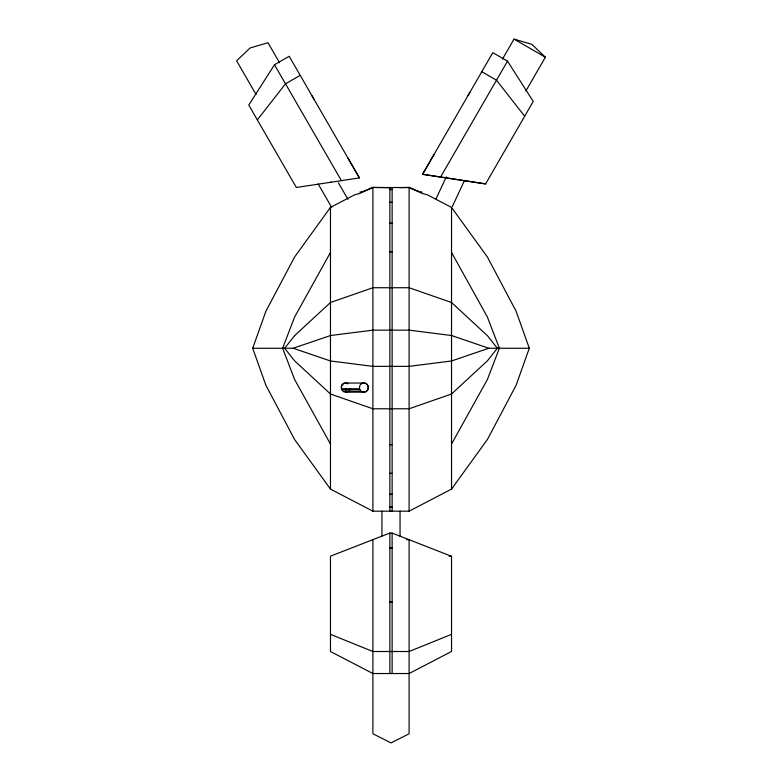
<?xml version="1.0" encoding="UTF-8"?>
<svg xmlns="http://www.w3.org/2000/svg" width="782" height="782" viewBox="0 0 782 782"><rect width="100%" height="100%" fill="white"/><g stroke="black" fill="none" stroke-linecap="round" stroke-linejoin="round"><path stroke-width="1.17" d="M252.703 348.254L265.919 311.177L294.579 257.034L330.473 207.406L354.793 194.747L359.642 193.496L372.897 187.524L409.103 187.524L422.358 193.496L427.207 194.747L451.527 207.406L487.421 257.034L516.081 311.177L529.297 348.254L516.081 385.331L487.421 439.474L451.527 489.102L409.103 511.174L372.897 511.174L330.473 489.102L294.579 439.474L265.919 385.331L252.703 348.254L293.172 348.254L330.473 360.981L372.897 366.357L409.103 366.357L451.527 360.981L488.828 348.254L529.297 348.254M331.275 182.186L330.385 182.314M436.014 198.872L446.336 176.781M452.367 206.487L464.459 180.603M330.473 252.439L294.579 317.081L282.634 348.254L294.579 379.417L330.473 444.059M451.527 444.059L487.421 379.417L499.366 348.254L487.421 317.081L451.527 252.439M434.215 154.162L422.583 174.288L485.573 183.965L533.236 101.406L507.508 61.133L492.807 52.648L422.573 174.288L485.632 183.858M468.056 95.531L469.972 92.208M502.455 59.129L514.018 39.1L531.887 44.349L545.377 57.203L525.895 90.937M440.579 177.055L507.508 61.133M359.417 177.915L289.193 56.275L274.492 64.759L248.764 105.042L296.358 187.485L359.417 177.915L347.804 157.778M257.337 119.881L285.498 83.821L300.2 75.336M346.876 391.489C340.932 394.519 338.899 382.623 345.742 383.043L363.845 383.043C369.661 382.818 369.661 392.31 363.845 392.095L345.742 392.095L345.742 388.693M363.845 383.043C358.029 382.818 358.029 392.31 363.845 392.095M293.172 348.254L330.473 335.527L372.897 330.151L409.103 330.151L451.527 335.527L488.828 348.254M392.134 511.174L392.134 187.729L372.897 187.387L363.532 191.316L359.876 192.108M451.527 634.358L409.103 651.504L372.897 651.504L330.473 634.358M389.866 533.06L330.473 556.178L330.473 651.504L372.897 673.527L409.103 673.527L451.527 651.504L451.527 556.305L392.134 533.07L389.866 533.06L389.866 673.527M422.124 192.108L418.468 191.316L409.103 187.387L399.915 187.66M389.866 189.596L392.134 189.596M389.866 202.284L392.134 202.284M389.866 223.163L392.134 223.163M389.866 251.833L392.134 251.833M359.476 388.742L341.372 388.742A4.526 4.526 0 0 1 348.01 383.649L345.742 383.043L346.876 383.649M341.822 389.827L359.925 389.827M343.484 391.489L361.587 391.489A4.526 4.526 0 0 0 368.371 387.569A4.526 4.526 0 0 0 361.587 383.649M389.866 444.675L392.134 444.675M389.866 473.335L392.134 473.335M389.866 494.214L392.134 494.214M389.866 506.912L392.134 506.912M389.866 547.987L392.134 547.987M449.103 556.305L451.527 556.305M389.866 602.003L392.134 602.003M406.689 539.707L409.103 539.707L409.103 733.78L391 742.9L372.897 733.78L372.897 539.668M514.018 39.1L545.377 57.203M481.8 71.709L496.492 80.194L524.663 116.254M312.028 95.834L313.953 99.158M279.545 62.756L267.982 42.727L250.113 47.976L236.623 60.83L256.105 94.563M274.492 64.759L341.402 180.642M338.391 182.773L347.931 199.293M318.186 183.985L331.676 207.347M451.527 207.406L451.527 489.102M409.103 187.387L409.103 511.174M400.052 511.184L400.052 536.276M392.134 533.07L392.134 673.527M389.866 187.729L389.866 511.174M381.948 511.184L381.948 536.276M372.897 187.387L372.897 511.174M330.473 207.406L330.473 489.102M350.111 388.742A4.526 4.526 0 0 1 348.948 390.765M294.579 335.693L284.648 348.254L294.579 360.805L330.473 394.011L372.897 408.781L409.103 408.781L451.527 394.011L487.421 360.805L497.352 348.254L487.421 335.693L451.527 302.497L409.103 287.727L372.897 287.727L330.473 302.497L294.579 335.693M348.01 391.489L345.742 392.095A4.526 4.526 0 0 0 348.01 391.489"/></g></svg>
